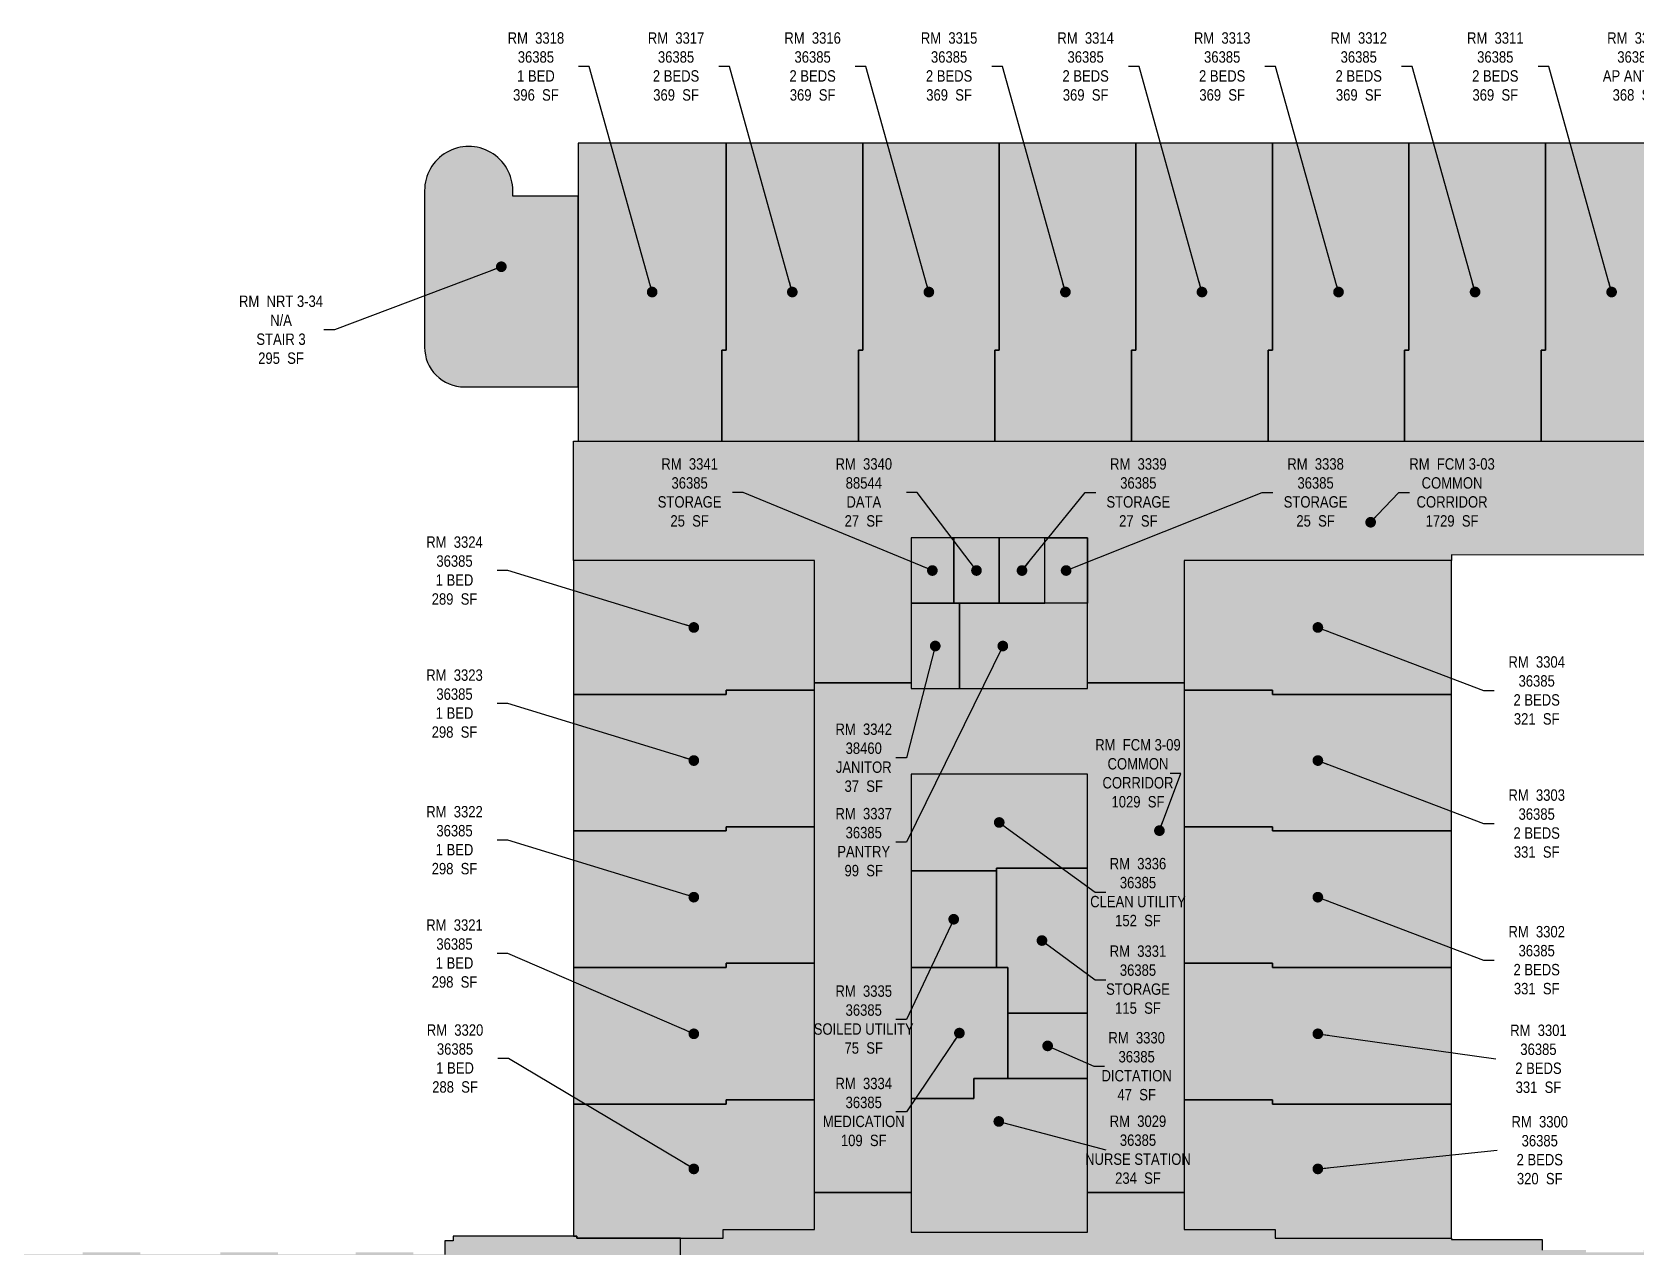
# Model space of a CAD drawing. Header units: inches. Extents: x 276 to 7811, y 1528 to 4873.
# Drawn here: x 4022 to 5854, y 3428 to 4815 of the extents above; entities that cross this region are included whole.
import ezdxf

# ---------------------------------------------------------------- set-up
doc = ezdxf.new("R2010")
doc.units = ezdxf.units.IN
doc.header["$MEASUREMENT"] = 0
for name, color, linetype in [('0-LABEL', 3, 'Continuous'), ('1-NRT', 200, 'Continuous'), ('1-NRT-PTN', 253, 'Continuous'), ('3-FCM', 190, 'Continuous'), ('3-FCM-PTN', 9, 'Continuous'), ('4-OCC', 6, 'Continuous'), ('4-OCC-PTN', 95, 'Continuous')]:
    doc.layers.add(name, color=color, linetype=linetype)
doc.styles.add('ArialN', font='ARIALN.TTF')
doc.dimstyles.new('AB-195', dxfattribs={"dimscale": 195, "dimtxt": 0.070312, "dimasz": 0.0625, "dimexe": 0.0625, "dimexo": 0.125, "dimgap": 0.25, "dimtad": 0, "dimdec": 4, "dimrnd": 0.0625, "dimzin": 0, "dimdsep": 46, "dimlunit": 4, "dimtxsty": 'ArialN', "dimblk": 'ARCHTICK', "dimcen": 0.0625, "dimclrd": 256, "dimclre": 256, "dimclrt": 256, "dimadec": 0, "dimazin": 0, "dimtfac": 1, "dimtdec": 4, "dimtofl": 0, "dimtmove": 2, "dimatfit": 3, "dimldrblk": 'DOT', "dimfxl": 0, "dimfrac": 2, "dimtolj": 1, "dimtzin": 0, "dimlwd": -1, "dimlwe": -1, "dimarcsym": 0})

# ---------------------------------------------------------------- blocks, each defined once
blk = doc.blocks.new('_ArchTick')
at = {"const_width": 0.15}
blk.add_lwpolyline([(-0.5, -0.5), (0.5, 0.5)], dxfattribs=at)
blk = doc.blocks.new('_Dot')
at = {"lineweight": -2}
blk.add_line((-0.5, 0), (-1, 0), dxfattribs=at)
at = {"const_width": 0.5}
blk.add_lwpolyline([(-0.25, 0, 1), (0.25, 0, 1)], format="xyb", close=True, dxfattribs=at)

msp = doc.modelspace()

# ---------------------------------------------------------------- hatches: boundary and pattern name
at = {"layer": '1-NRT-PTN'}
h = msp.add_hatch(color=256, dxfattribs=at)
edge = h.paths.add_edge_path()
edge.add_line((4646, 4627.7), (4571.3, 4627.7))
edge.add_line((4571.3, 4627.7), (4571.3, 4634.2))
edge.add_arc((4520.9, 4634.3), 50.4, 359.9999, 540.0001)
edge.add_line((4470.5, 4634.2), (4470.5, 4455.5))
edge.add_arc((4516, 4455.5), 45.5, 180, 270)
edge.add_line((4516, 4410), (4646, 4410))
edge.add_line((4646, 4410), (4646, 4627.7))
at = {"layer": '3-FCM-PTN'}
for points in [[(4640.5, 4348.2), (5989.3, 4348.2), (5989.3, 4341.7), (6043.5, 4341.7), (6043.5, 4218.1), (5643.8, 4218.2), (5643.8, 4211.7), (5338.3, 4211.7), (5338.3, 4072), (5227.8, 4072), (5227.8, 4237.7), (5026.3, 4237.7), (5026.3, 4072), (4915.8, 4072), (4915.8, 4211.7), (4640.5, 4211.7)], [(5026.3, 3490.2), (4915.8, 3490.2), (4915.8, 4072), (5026.3, 4072), (5026.3, 4065.5), (5227.8, 4065.5), (5227.8, 4072), (5338.3, 4072), (5338.3, 3490.2), (5227.8, 3490.2), (5227.8, 3968), (5026.3, 3968)], [(6175.2, 3424.5), (6211, 3424.5), (6211, 3318), (6105.3, 3318), (6105.3, 3273.2), (6025.8, 3273.2), (6025.8, 3188), (5923.3, 3188), (5923.3, 3318), (5546.3, 3318), (5546.3, 3314.7), (5335, 3314.7), (5335, 3266), (5227.8, 3266), (5227.8, 3311.5), (4763.8, 3311.5), (4763, 3438.2), (4811.8, 3438.2), (4811.8, 3448), (4915.8, 3448), (4915.8, 3490.2), (5026.3, 3490.2), (5026.3, 3444.7), (5227.8, 3444.7), (5227.8, 3490.2), (5338.3, 3490.2), (5338.3, 3448), (5442.3, 3448), (5442.3, 3438.2), (5643.8, 3438.2), (5643.8, 3436.5), (5747.2, 3436.5), (5747.2, 3424.5), (5797.2, 3424.5), (5797.2, 3422), (5863.2, 3422), (5863.2, 3424.5), (5951.8, 3424.5), (5951.8, 3422), (6017.8, 3422), (6017.8, 3424.5), (6109.2, 3424.5), (6109.3, 3422), (6175.2, 3422), (6175.2, 3424.5)], [(4457.8, 3419.5), (4457.8, 3422), (4391.8, 3422), (4391.8, 3419.5), (4303.2, 3419.5), (4303.2, 3422), (4237.2, 3422), (4237.2, 3419.5), (4145.8, 3419.5), (4145.8, 3422), (4079.8, 3422), (4079.8, 3419.5), (3991.2, 3419.5), (3991.2, 3422), (3925.2, 3422), (3925.2, 3419.5), (3888.4, 3419.5), (3888.4, 3435), (3687, 3435), (3687, 3318), (3758.8, 3318), (3758.8, 3311.5), (4637.9, 3311.5), (4637.9, 3282.2), (4685, 3282.2), (4685, 3311.5), (4763.8, 3311.5), (4763, 3438.2), (4644.5, 3438.2), (4644.5, 3440.5), (4503, 3440.5), (4503, 3435), (4493.6, 3435), (4493.6, 3419.5), (4457.8, 3419.5)]]:
    msp.add_hatch(color=256, dxfattribs=at).paths.add_polyline_path(points)
at = {"layer": '4-OCC-PTN'}
for color, points in [(10, [(4810.1, 4348.2), (4810.1, 4449), (4810.1, 4452.2), (4811.8, 4452.2), (4815, 4452.2), (4815, 4688.5), (4646, 4688.5), (4646, 4348.2)]), (10, [(4966.1, 4348.2), (4966.1, 4449), (4966.1, 4452.2), (4967.8, 4452.2), (4971, 4452.2), (4971, 4688.5), (4815, 4688.5), (4815, 4452.2), (4810.1, 4452.2), (4810.1, 4348.2)]), (10, [(5122.1, 4348.2), (5122.1, 4449), (5122.1, 4452.2), (5123.8, 4452.2), (5127, 4452.2), (5127, 4688.5), (4971, 4688.5), (4971, 4452.2), (4966.1, 4452.2), (4966.1, 4348.2)]), (10, [(5278.1, 4348.2), (5278.1, 4449), (5278.1, 4452.2), (5279.8, 4452.2), (5283, 4452.2), (5283, 4688.5), (5127, 4688.5), (5127, 4452.2), (5122.1, 4452.2), (5122.1, 4348.2)]), (10, [(5434.1, 4348.2), (5434.1, 4449), (5434.1, 4452.2), (5435.8, 4452.2), (5439, 4452.2), (5439, 4688.5), (5283, 4688.5), (5283, 4452.2), (5278.1, 4452.2), (5278.1, 4348.2)]), (10, [(5590.1, 4348.2), (5590.1, 4449), (5590.1, 4452.2), (5591.8, 4452.2), (5595, 4452.2), (5595, 4688.5), (5439, 4688.5), (5439, 4452.2), (5434.1, 4452.2), (5434.1, 4348.2)]), (10, [(5746.1, 4348.2), (5746.1, 4449), (5746.1, 4452.2), (5747.8, 4452.2), (5751, 4452.2), (5751, 4688.5), (5595, 4688.5), (5595, 4452.2), (5590.1, 4452.2), (5590.1, 4348.2)]), (10, [(5902.1, 4348.2), (5902.1, 4449), (5902.1, 4452.2), (5903.8, 4452.2), (5907, 4452.2), (5907, 4688.5), (5751, 4688.5), (5751, 4452.2), (5746.1, 4452.2), (5746.1, 4348.2)]), (10, [(5026.3, 4237.7), (5026.3, 4166.2), (5071.8, 4166.2), (5071.8, 4237.7)]), (61, [(5071.8, 4237.7), (5071.8, 4166.2), (5084.8, 4166.2), (5084.8, 4159.7), (5130.3, 4159.7), (5130.3, 4237.7)]), (10, [(5179.3, 4163), (5179.3, 4237.7), (5130.3, 4237.7), (5130.3, 4163)]), (10, [(5227.8, 4163), (5182.3, 4163), (5179.3, 4163), (5179.3, 4237.7), (5227.8, 4237.7)]), (10, [(4915.8, 4211.7), (4815, 4211.7), (4640.5, 4211.7), (4640.5, 4059), (4815, 4059), (4815, 4063.9), (4915.8, 4063.9)]), (10, [(5338.3, 4063.9), (5435.8, 4063.9), (5439, 4063.9), (5439, 4062.2), (5439, 4059), (5643.8, 4059), (5643.8, 4211.7), (5338.3, 4211.7)]), (201, [(5084.8, 4065.5), (5084.8, 4166.2), (5026.3, 4166.2), (5026.3, 4065.5)]), (10, [(5227.8, 4163), (5130.3, 4163), (5130.3, 4159.7), (5084.8, 4159.7), (5084.8, 4065.5), (5227.8, 4065.5)]), (10, [(4915.8, 4063.9), (4818.3, 4063.9), (4815, 4063.9), (4815, 4062.2), (4815, 4059), (4640.5, 4059), (4640.5, 3903), (4815, 3903), (4815, 3907.9), (4915.8, 3907.9)]), (10, [(5338.3, 3907.9), (5435.8, 3907.9), (5439, 3907.9), (5439, 3906.2), (5439, 3903), (5643.8, 3903), (5643.8, 4059), (5439, 4059), (5439, 4063.9), (5338.3, 4063.9)]), (10, [(5026.3, 3857.5), (5120.5, 3857.5), (5123.8, 3857.5), (5123.8, 3860.7), (5227.8, 3860.7), (5227.8, 3968), (5026.3, 3968)]), (10, [(4915.8, 3907.9), (4818.3, 3907.9), (4815, 3907.9), (4815, 3906.2), (4815, 3903), (4640.5, 3903), (4640.5, 3747), (4815, 3747), (4815, 3751.9), (4915.8, 3751.9)]), (10, [(5338.3, 3751.9), (5435.8, 3751.9), (5439, 3751.9), (5439, 3750.2), (5439, 3747), (5643.8, 3747), (5643.8, 3903), (5439, 3903), (5439, 3907.9), (5338.3, 3907.9)]), (10, [(5026.3, 3747), (5123.8, 3747), (5123.8, 3857.5), (5026.3, 3857.5)]), (10, [(5227.8, 3695), (5227.8, 3860.7), (5123.8, 3860.7), (5123.8, 3747), (5136.8, 3747), (5136.8, 3695)]), (10, [(4915.8, 3751.9), (4818.3, 3751.9), (4815, 3751.9), (4815, 3750.2), (4815, 3747), (4640.5, 3747), (4640.5, 3591), (4815, 3591), (4815, 3595.9), (4915.8, 3595.9)]), (10, [(5136.8, 3623.5), (5136.8, 3747), (5026.3, 3747), (5026.3, 3597.5), (5097.8, 3597.5), (5097.8, 3620.2), (5136.8, 3620.2)]), (10, [(5338.3, 3595.9), (5435.8, 3595.9), (5439, 3595.9), (5439, 3594.2), (5439, 3591), (5643.8, 3591), (5643.8, 3747), (5439, 3747), (5439, 3751.9), (5338.3, 3751.9)]), (10, [(5227.8, 3695), (5136.8, 3695), (5136.8, 3620.2), (5227.8, 3620.2)]), (10, [(5227.8, 3620.2), (5097.8, 3620.2), (5097.8, 3597.5), (5026.3, 3597.5), (5026.3, 3444.7), (5227.8, 3444.7)]), (10, [(4915.8, 3595.9), (4818.3, 3595.9), (4815, 3595.9), (4815, 3594.2), (4815, 3591), (4640.5, 3591), (4640.5, 3440.5), (4644.5, 3440.5), (4644.5, 3438.2), (4811.8, 3438.2), (4811.8, 3448), (4915.8, 3448)]), (10, [(5338.3, 3448), (5442.3, 3448), (5442.3, 3438.2), (5643.8, 3438.2), (5643.8, 3591), (5439, 3591), (5439, 3595.9), (5338.3, 3595.9)])]:
    msp.add_hatch(color=color, dxfattribs=at).paths.add_polyline_path(points)

# ---------------------------------------------------------------- linework, layer by layer
at = {"layer": '1-NRT'}
msp.add_lwpolyline([(4646, 4627.7), (4571.3, 4627.7), (4571.3, 4634.2, 1.000002), (4470.5, 4634.2), (4470.5, 4455.5, 0.414214), (4516, 4410), (4646, 4410), (4646, 4627.7)], format="xyb", dxfattribs=at)
at = {"layer": '3-FCM'}
for points in [[(4640.5, 4348.2), (5989.3, 4348.2), (5989.3, 4341.7), (6043.5, 4341.7), (6043.5, 4218.1), (5643.8, 4218.2), (5643.8, 4211.7), (5338.3, 4211.7), (5338.3, 4072), (5227.8, 4072), (5227.8, 4237.7), (5026.3, 4237.7), (5026.3, 4072), (4915.8, 4072), (4915.8, 4211.7), (4640.5, 4211.7)], [(5026.3, 3490.2), (4915.8, 3490.2), (4915.8, 4072), (5026.3, 4072), (5026.3, 4065.5), (5227.8, 4065.5), (5227.8, 4072), (5338.3, 4072), (5338.3, 3490.2), (5227.8, 3490.2), (5227.8, 3968), (5026.3, 3968)]]:
    msp.add_lwpolyline(points, close=True, dxfattribs=at)
for points in [[(4763.8, 3311.5), (4763, 3438.2), (4811.8, 3438.2), (4811.8, 3448), (4915.8, 3448), (4915.8, 3490.2), (5026.3, 3490.2), (5026.3, 3444.7), (5227.8, 3444.7), (5227.8, 3490.2), (5338.3, 3490.2), (5338.3, 3448), (5442.3, 3448), (5442.3, 3438.2), (5643.8, 3438.2), (5643.8, 3436.5), (5747.2, 3436.5), (5747.2, 3424.5)], [(4763.8, 3311.5), (4763, 3438.2), (4644.5, 3438.2), (4644.5, 3440.5), (4503, 3440.5), (4503, 3435), (4493.6, 3435), (4493.6, 3419.5)]]:
    msp.add_lwpolyline(points, dxfattribs=at)
at = {"layer": '4-OCC'}
for points in [[(4810.1, 4348.2), (4810.1, 4449), (4810.1, 4452.2), (4811.8, 4452.2), (4815, 4452.2), (4815, 4688.5), (4646, 4688.5), (4646, 4348.2)], [(4966.1, 4348.2), (4966.1, 4449), (4966.1, 4452.2), (4967.8, 4452.2), (4971, 4452.2), (4971, 4688.5), (4815, 4688.5), (4815, 4452.2), (4810.1, 4452.2), (4810.1, 4348.2)], [(5122.1, 4348.2), (5122.1, 4449), (5122.1, 4452.2), (5123.8, 4452.2), (5127, 4452.2), (5127, 4688.5), (4971, 4688.5), (4971, 4452.2), (4966.1, 4452.2), (4966.1, 4348.2)], [(5278.1, 4348.2), (5278.1, 4449), (5278.1, 4452.2), (5279.8, 4452.2), (5283, 4452.2), (5283, 4688.5), (5127, 4688.5), (5127, 4452.2), (5122.1, 4452.2), (5122.1, 4348.2)], [(5434.1, 4348.2), (5434.1, 4449), (5434.1, 4452.2), (5435.8, 4452.2), (5439, 4452.2), (5439, 4688.5), (5283, 4688.5), (5283, 4452.2), (5278.1, 4452.2), (5278.1, 4348.2)], [(5590.1, 4348.2), (5590.1, 4449), (5590.1, 4452.2), (5591.8, 4452.2), (5595, 4452.2), (5595, 4688.5), (5439, 4688.5), (5439, 4452.2), (5434.1, 4452.2), (5434.1, 4348.2)], [(5746.1, 4348.2), (5746.1, 4449), (5746.1, 4452.2), (5747.8, 4452.2), (5751, 4452.2), (5751, 4688.5), (5595, 4688.5), (5595, 4452.2), (5590.1, 4452.2), (5590.1, 4348.2)], [(5902.1, 4348.2), (5902.1, 4449), (5902.1, 4452.2), (5903.8, 4452.2), (5907, 4452.2), (5907, 4688.5), (5751, 4688.5), (5751, 4452.2), (5746.1, 4452.2), (5746.1, 4348.2)], [(5026.3, 4237.7), (5026.3, 4163), (5075, 4163), (5075, 4237.7)], [(5075, 4237.7), (5075, 4163), (5127, 4163), (5127, 4237.7)], [(5179, 4163), (5179, 4237.7), (5127, 4237.7), (5127, 4163)], [(5227.8, 4163), (5182, 4163), (5179, 4163), (5179, 4237.7), (5227.8, 4237.7)], [(4915.8, 4211.7), (4915.8, 4211.7), (4915.8, 4211.7), (4915.8, 4211.7), (4815, 4211.7), (4640.5, 4211.7), (4640.5, 4059), (4640.5, 4059), (4640.5, 4059), (4815, 4059), (4815, 4063.9), (4915.8, 4063.9)], [(5338.3, 4063.9), (5435.8, 4063.9), (5439, 4063.9), (5439, 4062.2), (5439, 4059), (5643.8, 4059), (5643.8, 4211.7), (5338.3, 4211.7)], [(5081.5, 4065.5), (5081.5, 4163), (5026.3, 4163), (5026.3, 4065.5)], [(5227.8, 4163), (5081.5, 4163), (5081.5, 4065.5), (5227.8, 4065.5)], [(4915.8, 4063.9), (4818.3, 4063.9), (4815, 4063.9), (4815, 4062.2), (4815, 4059), (4640.5, 4059), (4640.5, 3903), (4640.5, 3903), (4640.5, 3903), (4815, 3903), (4815, 3907.9), (4915.8, 3907.9)], [(5338.3, 3907.9), (5435.8, 3907.9), (5439, 3907.9), (5439, 3906.2), (5439, 3903), (5643.8, 3903), (5643.8, 4059), (5439, 4059), (5439, 4063.9), (5338.3, 4063.9)], [(5026.3, 3857.5), (5120.5, 3857.5), (5123.8, 3857.5), (5123.8, 3860.7), (5227.8, 3860.7), (5227.8, 3968), (5026.3, 3968)], [(4915.8, 3907.9), (4818.3, 3907.9), (4815, 3907.9), (4815, 3906.2), (4815, 3903), (4640.5, 3903), (4640.5, 3747), (4640.5, 3747), (4640.5, 3747), (4815, 3747), (4815, 3751.9), (4915.8, 3751.9)], [(5338.3, 3751.9), (5435.8, 3751.9), (5439, 3751.9), (5439, 3750.2), (5439, 3747), (5643.8, 3747), (5643.8, 3903), (5439, 3903), (5439, 3907.9), (5338.3, 3907.9)], [(5026.3, 3747), (5123.8, 3747), (5123.8, 3857.5), (5026.3, 3857.5)], [(5227.8, 3695), (5227.8, 3860.7), (5123.8, 3860.7), (5123.8, 3747), (5136.8, 3747), (5136.8, 3695)], [(4915.8, 3751.9), (4818.3, 3751.9), (4815, 3751.9), (4815, 3750.2), (4815, 3747), (4640.5, 3747), (4640.5, 3591), (4640.5, 3591), (4640.5, 3591), (4815, 3591), (4815, 3595.9), (4915.8, 3595.9)], [(5136.8, 3623.5), (5136.8, 3747), (5026.3, 3747), (5026.3, 3597.5), (5097.8, 3597.5), (5097.8, 3620.2), (5136.8, 3620.2)], [(5338.3, 3595.9), (5435.8, 3595.9), (5439, 3595.9), (5439, 3594.2), (5439, 3591), (5643.8, 3591), (5643.8, 3747), (5439, 3747), (5439, 3751.9), (5338.3, 3751.9)], [(5227.8, 3695), (5136.8, 3695), (5136.8, 3620.2), (5227.8, 3620.2)], [(5227.8, 3620.2), (5097.8, 3620.2), (5097.8, 3597.5), (5026.3, 3597.5), (5026.3, 3444.7), (5227.8, 3444.7)], [(4915.8, 3595.9), (4818.3, 3595.9), (4815, 3595.9), (4815, 3594.2), (4815, 3591), (4640.5, 3591), (4640.5, 3440.5), (4644.5, 3440.5), (4644.5, 3438.2), (4811.8, 3438.2), (4811.8, 3448), (4915.8, 3448)], [(5338.3, 3448), (5442.3, 3448), (5442.3, 3438.2), (5442.3, 3438.2), (5442.3, 3438.2), (5643.8, 3438.2), (5643.8, 3591), (5439, 3591), (5439, 3595.9), (5338.3, 3595.9)]]:
    msp.add_lwpolyline(points, close=True, dxfattribs=at)

# ---------------------------------------------------------------- texts
at = {"layer": '0-LABEL', "char_height": 13, "attachment_point": 5, "style": 'ArialN'}
for s, insert in [('RM  3318\\P36385\\P1 BED\\P396  SF', (4597.7, 4775.9)), ('RM  3317\\P36385\\P2 BEDS\\P369  SF', (4757.8, 4775.9)), ('RM  3316\\P36385\\P2 BEDS\\P369  SF', (4913.8, 4775.9)), ('RM  3315\\P36385\\P2 BEDS\\P369  SF', (5069.7, 4775.9)), ('RM  3314\\P36385\\P2 BEDS\\P369  SF', (5225.7, 4775.9)), ('RM  3313\\P36385\\P2 BEDS\\P369  SF', (5381.7, 4775.9)), ('RM  3312\\P36385\\P2 BEDS\\P369  SF', (5537.7, 4775.9)), ('RM  3311\\P36385\\P2 BEDS\\P369  SF', (5693.7, 4775.9)), ('RM  3310\\P36386\\PAP ANT 12\\P368  SF', (5853.8, 4775.9)), ('RM  NRT 3-34\\PN/A\\PSTAIR 3\\P295  SF', (4306.5, 4475.3)), ('RM  3341\\P36385\\PSTORAGE\\P25  SF', (4773.3, 4289.5)), ('RM  3340\\P88544\\PDATA\\P27  SF', (4972.3, 4289.5)), ('RM  3339\\P36385\\PSTORAGE\\P27  SF', (5285.9, 4289.5)), ('RM  3338\\P36385\\PSTORAGE\\P25  SF', (5488.4, 4289.5)), ('RM  FCM 3-03\\PCOMMON\\PCORRIDOR\\P1729  SF', (5644.3, 4289.5)), ('RM  3324\\P36385\\P1 BED\\P289  SF', (4504.7, 4200.3)), ('RM  3323\\P36385\\P1 BED\\P298  SF', (4504.7, 4048.4)), ('RM  3304\\P36385\\P2 BEDS\\P321  SF', (5741, 4063.4)), ('RM  3342\\P38460\\PJANITOR\\P37  SF', (4972.2, 3986.6)), ('RM  FCM 3-09\\PCOMMON\\PCORRIDOR\\P1029  SF', (5285.5, 3968.8)), ('RM  3303\\P36385\\P2 BEDS\\P331  SF', (5741, 3911.4)), ('RM  3322\\P36385\\P1 BED\\P298  SF', (4504.7, 3892.4)), ('RM  3337\\P36385\\PPANTRY\\P99  SF', (4972.2, 3890.2)), ('RM  3336\\P36385\\PCLEAN UTILITY\\P152  SF', (5285.5, 3833.1)), ('RM  3321\\P36385\\P1 BED\\P298  SF', (4504.7, 3763)), ('RM  3302\\P36385\\P2 BEDS\\P331  SF', (5741, 3755.4)), ('RM  3331\\P36385\\PSTORAGE\\P115  SF', (5285.5, 3733.2)), ('RM  3335\\P36385\\PSOILED UTILITY\\P75  SF', (4972.2, 3687.6)), ('RM  3320\\P36385\\P1 BED\\P288  SF', (4505.3, 3643.1)), ('RM  3330\\P36385\\PDICTATION\\P47  SF', (5284, 3634.3)), ('RM  3301\\P36385\\P2 BEDS\\P331  SF', (5743, 3642.8)), ('RM  3334\\P36385\\PMEDICATION\\P109  SF', (4972.2, 3582.1)), ('RM  3029\\P36385\\PNURSE STATION\\P234  SF', (5285.5, 3539)), ('RM  3300\\P36385\\P2 BEDS\\P320  SF', (5744.5, 3538.4))]:
    msp.add_mtext(s, dxfattribs=dict(at, insert=insert))

# ---------------------------------------------------------------- leaders
at = {"layer": '0-LABEL', "annotation_type": 0, "has_hookline": 1}
for points, hookline_direction, text_width in [([(4730.5, 4518.4), (4658.6, 4775.9), (4646.5, 4775.9)], 1, 62.7), ([(4890.6, 4518.4), (4818.7, 4775.9), (4806.5, 4775.9)], 1, 62.7), ([(5046.6, 4518.4), (4974.7, 4775.9), (4962.5, 4775.9)], 1, 62.7), ([(5202.6, 4518.4), (5130.7, 4775.9), (5118.5, 4775.9)], 1, 62.8), ([(5358.6, 4518.4), (5286.7, 4775.9), (5274.5, 4775.9)], 1, 62.7), ([(5514.6, 4518.4), (5442.7, 4775.9), (5430.5, 4775.9)], 1, 62.7), ([(5670.6, 4518.4), (5598.7, 4775.9), (5586.5, 4775.9)], 1, 62.6), ([(5826.6, 4518.4), (5754.7, 4775.9), (5742.5, 4775.9)], 1, 60.7), ([(5991.3, 4518.2), (5914.7, 4775.9), (5902.6, 4775.9)], 1, 73.7), ([(4558.2, 4547.3), (4367.5, 4475.3), (4355.3, 4475.3)], 1, 94.1), ([(5050.6, 4200.4), (4834.3, 4289.5), (4822.1, 4289.5)], 1, 71.3), ([(5101, 4200.4), (5033.2, 4289.5), (5021, 4289.5)], 1, 62.7), ([(5153, 4200.4), (5225, 4289.5), (5237.2, 4289.5)], 0, 71.3), ([(5203.4, 4200.4), (5427.4, 4289.5), (5439.6, 4289.5)], 0, 71.3), ([(5551.3, 4255.5), (5583.4, 4289.5), (5595.6, 4289.5)], 0, 95.8), ([(4778.1, 4135.4), (4565.6, 4200.3), (4553.5, 4200.3)], 1, 62.7), ([(5491, 4135.4), (5680.1, 4063.4), (5692.3, 4063.4)], 0, 62.7), ([(5053.9, 4114.2), (5021.1, 3986.6), (5009, 3986.6)], 1, 63.1), ([(5131.1, 4114.2), (5021.1, 3890.2), (5009, 3890.2)], 1, 62.7), ([(4778.1, 3983.4), (4565.6, 4048.4), (4553.5, 4048.4)], 1, 62.7), ([(5491, 3983.4), (5680.1, 3911.4), (5692.3, 3911.4)], 0, 62.7), ([(5310, 3903.4), (5334.4, 3968.8), (5322.2, 3968.8)], 1, 95.8), ([(5127, 3912.7), (5236.5, 3833.1), (5248.7, 3833.1)], 0, 108.4), ([(4778.1, 3827.4), (4565.6, 3892.4), (4553.5, 3892.4)], 1, 62.6), ([(5491, 3827.4), (5680.1, 3755.4), (5692.3, 3755.4)], 0, 62.6), ([(5075, 3802.2), (5021.1, 3687.6), (5009, 3687.6)], 1, 113.4), ([(5175.8, 3777.9), (5236.5, 3733.2), (5248.7, 3733.2)], 0, 71.3), ([(4778.1, 3671.4), (4565.6, 3763), (4553.5, 3763)], 1, 60.7), ([(5081.5, 3672.2), (5021.1, 3582.1), (5009, 3582.1)], 1, 91.1), ([(5491, 3671.4), (5694.3, 3642.8)], 0, 60.7), ([(5182.3, 3657.6), (5235.1, 3634.3), (5247.3, 3634.3)], 0, 77.9), ([(4778.1, 3517.1), (4566.3, 3643.1), (4554.1, 3643.1)], 1, 62.7), ([(5126.5, 3571.3), (5248.7, 3539)], 0, 118.4), ([(5491, 3517.1), (5695.8, 3538.4)], 0, 62.7), ([(3279.4, 3454.5), (3768, 3530.9)], 0, 213.2)]:
    msp.add_leader(points, dimstyle='AB-195', dxfattribs=dict(at, hookline_direction=hookline_direction, text_width=text_width))

doc.saveas('drawing.dxf')
